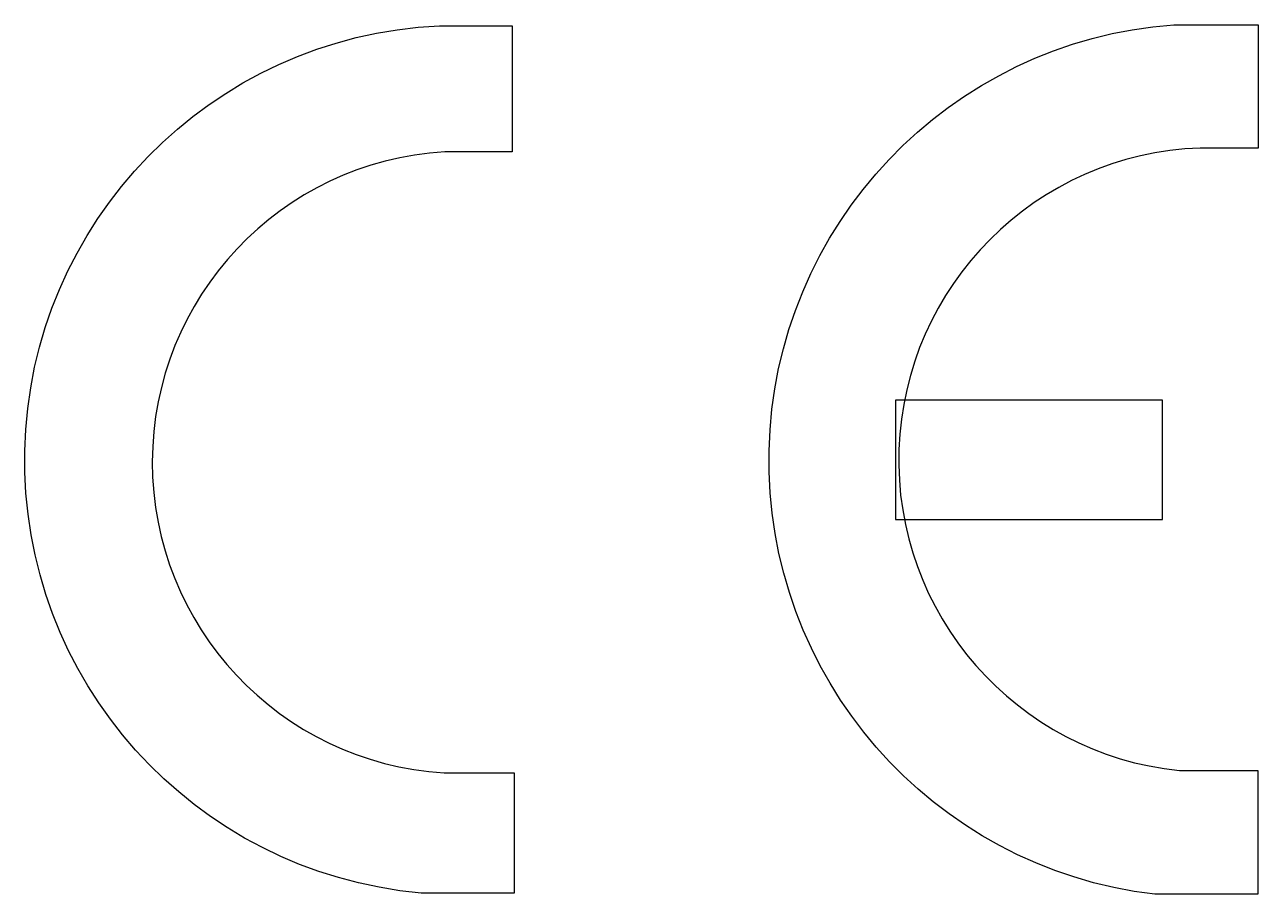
# Model space of a CAD drawing. Extents: x -138 to 138, y -97 to 97.
import ezdxf

# ---------------------------------------------------------------- set-up
doc = ezdxf.new("R2010")
doc.units = 0
doc.layers.add('BG_SILKSCREEN_TOP', color=7, linetype='CONTINUOUS')

msp = doc.modelspace()

# ---------------------------------------------------------------- linework, layer by layer
at = {"layer": 'BG_SILKSCREEN_TOP'}
for points in [[(-28.43, -96.94), (-49.27, -96.94, -0.935011), (-45.17, 96.97), (-28.88, 96.97), (-28.88, 68.8), (-43.96, 68.8, 0.940711), (-44.13, -70.08), (-28.43, -70.08)], [(137.82, -97.22), (114.79, -97.22, -0.90905), (119, 97.21), (137.9, 97.21), (137.9, 69.63), (124.9, 69.63, 0.934602), (120.26, -69.54), (137.82, -69.54)]]:
    msp.add_lwpolyline(points, format="xyb", close=True, dxfattribs=at)
msp.add_lwpolyline([(56.78, -13.42), (116.48, -13.42), (116.48, 13.29), (56.78, 13.29)], close=True, dxfattribs=at)

doc.saveas('drawing.dxf')
